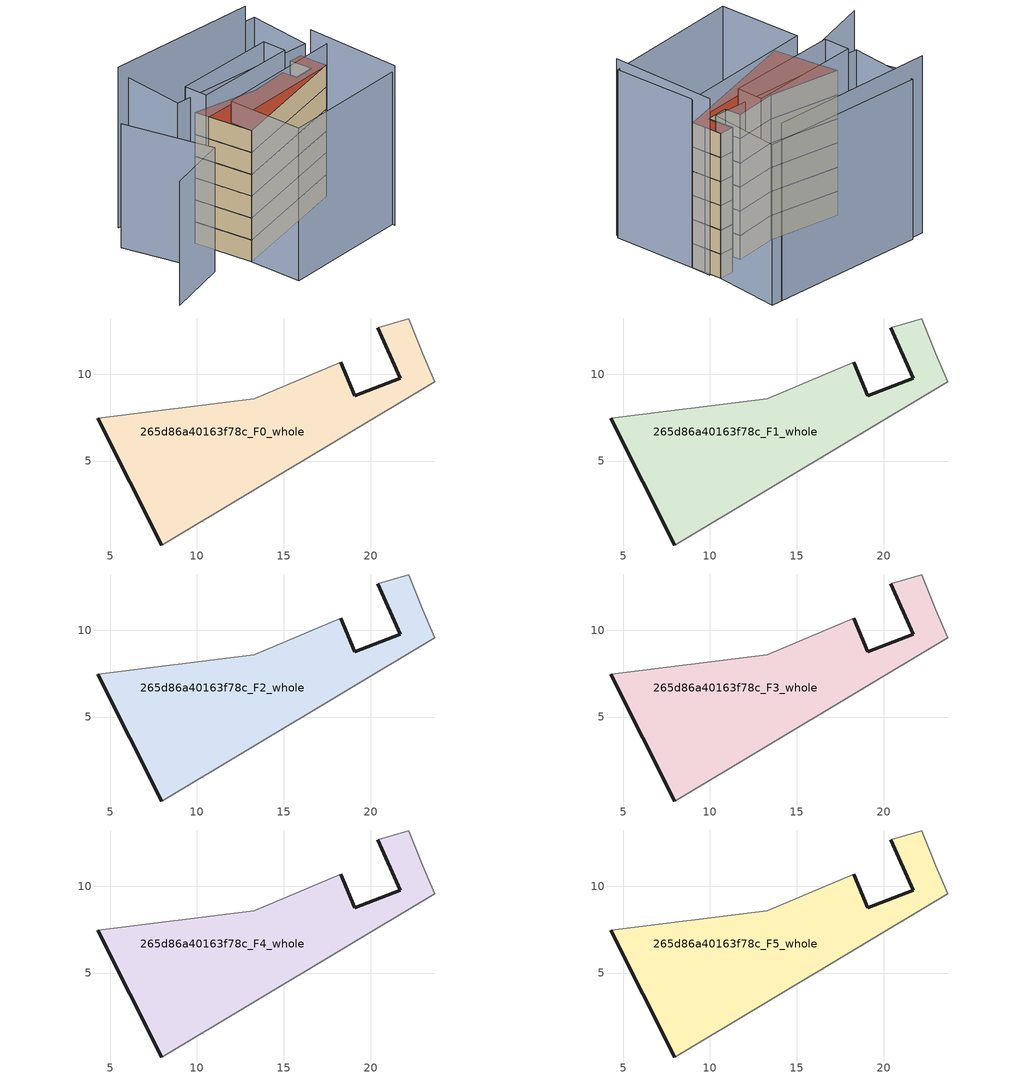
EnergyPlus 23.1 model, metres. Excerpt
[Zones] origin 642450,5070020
265d86a40163f78c_F0_whole
 floor ground (EU_floor_Construction): 23.69,9.57 22.99,11.17 22.19,13.17 20.4,12.67 21.69,9.77 19.09,8.77 18.29,10.67 13.29,8.58 4.28,7.47 7.98,0.17 z0
 wall outside (EU_wall_Construction): 18.29,10.67 19.09,8.77 21.69,9.77 20.4,12.67 / 7.98,0.17 4.28,7.47 z0:3
 wall adiabatic (EU_wall_Construction): 4.28,7.47 13.29,8.58 18.29,10.67 / 20.4,12.67 22.19,13.17 22.99,11.17 23.69,9.57 7.98,0.17 z0:3
265d86a40163f78c_F1_whole
 floor to 265d86a40163f78c_F0_whole (EU_floor_Construction): 23.69,9.57 22.99,11.17 22.19,13.17 20.4,12.67 21.69,9.77 19.09,8.77 18.29,10.67 13.28,8.58 4.28,7.47 7.98,0.17 z3
 wall outside (EU_wall_Construction): 18.29,10.67 19.09,8.77 21.69,9.77 20.4,12.67 / 7.98,0.17 4.28,7.47 z3:6
 wall adiabatic (EU_wall_Construction): 4.28,7.47 13.29,8.58 18.29,10.67 / 20.4,12.67 22.19,13.17 22.99,11.17 23.69,9.57 7.98,0.17 z3:6
265d86a40163f78c_F2_whole
 floor to 265d86a40163f78c_F1_whole (EU_floor_Construction): 23.69,9.57 22.99,11.17 22.19,13.17 20.4,12.67 21.69,9.77 19.09,8.77 18.29,10.67 13.28,8.58 4.28,7.47 7.98,0.17 z6
 wall outside (EU_wall_Construction): 18.29,10.67 19.09,8.77 21.69,9.77 20.4,12.67 / 7.98,0.17 4.28,7.47 z6:9
 wall adiabatic (EU_wall_Construction): 4.28,7.47 13.29,8.58 18.29,10.67 / 20.4,12.67 22.19,13.17 22.99,11.17 23.69,9.57 7.98,0.17 z6:9
265d86a40163f78c_F3_whole
 floor to 265d86a40163f78c_F2_whole (EU_floor_Construction): 23.69,9.57 22.99,11.17 22.19,13.17 20.4,12.67 21.69,9.77 19.09,8.77 18.29,10.67 13.28,8.58 4.28,7.47 7.98,0.17 z9
 wall outside (EU_wall_Construction): 18.29,10.67 19.09,8.77 21.69,9.77 20.4,12.67 / 7.98,0.17 4.28,7.47 z9:12
 wall adiabatic (EU_wall_Construction): 4.28,7.47 13.29,8.58 18.29,10.67 / 20.4,12.67 22.19,13.17 22.99,11.17 23.69,9.57 7.98,0.17 z9:12
265d86a40163f78c_F4_whole
 floor to 265d86a40163f78c_F3_whole (EU_floor_Construction): 23.69,9.57 22.99,11.17 22.19,13.17 20.4,12.67 21.69,9.77 19.09,8.77 18.29,10.67 13.28,8.58 4.28,7.47 7.98,0.17 z12
 wall outside (EU_wall_Construction): 18.29,10.67 19.09,8.77 21.69,9.77 20.4,12.67 / 7.98,0.17 4.28,7.47 z12:15
 wall adiabatic (EU_wall_Construction): 4.28,7.47 13.29,8.58 18.29,10.67 / 20.4,12.67 22.19,13.17 22.99,11.17 23.69,9.57 7.98,0.17 z12:15
265d86a40163f78c_F5_whole
 floor to 265d86a40163f78c_F4_whole (EU_floor_Construction): 23.69,9.57 22.99,11.17 22.19,13.17 20.4,12.67 21.69,9.77 19.09,8.77 18.29,10.67 13.28,8.58 4.28,7.47 7.98,0.17 z15
 wall outside (EU_wall_Construction): 18.29,10.67 19.09,8.77 21.69,9.77 20.4,12.67 / 7.98,0.17 4.28,7.47 z15:18
 wall adiabatic (EU_wall_Construction): 4.28,7.47 13.29,8.58 18.29,10.67 / 20.4,12.67 22.19,13.17 22.99,11.17 23.69,9.57 7.98,0.17 z15:18
 roof outside (EU_roof_Construction): 22.19,13.17 22.99,11.17 23.69,9.57 7.98,0.17 4.28,7.47 13.29,8.58 18.29,10.67 19.09,8.77 21.69,9.77 20.4,12.67 z18
shading: 23.69,9.57 27.39,-0.14 / 27.39,-0.14 10.54,-6.56 / 10.54,-6.56 6.84,3.15 / 6.84,3.15 23.69,9.57 z0:20.9; -3.82,10.98 2.98,0.34 / 2.98,0.34 -4.72,-4.59 z0:17; 27.18,-0.67 22.88,11.97 z0:21.9; 3.68,8.67 17.3,13.48 / 17.3,13.48 18.4,10.37 / 18.4,10.37 4.77,5.57 / 4.77,5.57 3.68,8.67 z0:21.1; -0.12,16.08 20.3,21.02 / 20.3,21.02 22.38,12.39 / 22.38,12.39 1.97,7.46 / 1.97,7.46 -0.12,16.08 z0:19.9; 18.89,20.68 -1.69,15.38 z0:22
[Building]
EU S2 Campaign: North Axis=0; Terrain=City; Solar Distribution=FullExterior
[Site:Location]
Lyon-Bron: Latitude=45.75; Longitude=5; Time Zone=1; Elevation=198
[SizingPeriod:WeatherFileDays]
AnnualSizingPeriod: Begin Month=1; Begin Day of Month=1; End Month=12; End Day of Month=31; Day of Week for Start Day=Monday; Use Weather File Daylight Saving Period=No; Use Weather File Rain and Snow Indicators=No
[MATERIAL]
EU_InternalMass_Material: Roughness=MediumRough; Thickness=0.1; Conductivity=1; Density=1800; Specific Heat=900; Thermal Absorptance=0.9; Solar Absorptance=0.7; Visible Absorptance=0.7
[MATERIAL:NOMASS] Roughness=MediumRough; Thermal Absorptance=0.9; Solar Absorptance=0.7; Visible Absorptance=0.7
Name | Thermal Resistance
EU_wall_NoMass | 0.776494
EU_roof_NoMass | 0.486893
EU_floor_NoMass | 0.421597
[CONSTRUCTION]
EU_wall_Construction: EU_wall_NoMass
EU_roof_Construction: EU_roof_NoMass
EU_floor_Construction: EU_floor_NoMass
EU_InternalMass_Construction: EU_InternalMass_Material
[ZONE] Type=1; Multiplier=1; Ceiling Height=autocalculate; Volume=262.239; Floor Area=autocalculate; Part of Total Floor Area=Yes
265d86a40163f78c_F0_whole; 265d86a40163f78c_F1_whole; 265d86a40163f78c_F2_whole; 265d86a40163f78c_F3_whole; 265d86a40163f78c_F4_whole; 265d86a40163f78c_F5_whole
[INTERNALMASS] Construction=EU_InternalMass_Construction; Surface Area=87.4128
Name | Zone or ZoneList
265d86a40163f78c_F0_whole_EU_InternalMass | 265d86a40163f78c_F0_whole
265d86a40163f78c_F1_whole_EU_InternalMass | 265d86a40163f78c_F1_whole
265d86a40163f78c_F2_whole_EU_InternalMass | 265d86a40163f78c_F2_whole
265d86a40163f78c_F3_whole_EU_InternalMass | 265d86a40163f78c_F3_whole
265d86a40163f78c_F4_whole_EU_InternalMass | 265d86a40163f78c_F4_whole
265d86a40163f78c_F5_whole_EU_InternalMass | 265d86a40163f78c_F5_whole
[OTHEREQUIPMENT] Fuel Type=Electricity; Design Level Calculation Method=Watts/Area; Power per Zone Floor Area=1; Fraction Latent=0; Fraction Radiant=0; Fraction Lost=0; Carbon Dioxide Generation Rate=0; EndUse Subcategory=EU_Step8_InternalGains
Name | Zone or ZoneList or Space or SpaceList | Schedule
EU_Step8_InternalGain_265d86a40163f78c_F0_whole_f000 | 265d86a40163f78c_F0_whole | EU_Step8_GainSchedule_265d86a40163f78c_F0_whole_f000
EU_Step8_InternalGain_265d86a40163f78c_F1_whole_f000 | 265d86a40163f78c_F1_whole | EU_Step8_GainSchedule_265d86a40163f78c_F1_whole_f000
EU_Step8_InternalGain_265d86a40163f78c_F2_whole_f000 | 265d86a40163f78c_F2_whole | EU_Step8_GainSchedule_265d86a40163f78c_F2_whole_f000
EU_Step8_InternalGain_265d86a40163f78c_F3_whole_f000 | 265d86a40163f78c_F3_whole | EU_Step8_GainSchedule_265d86a40163f78c_F3_whole_f000
EU_Step8_InternalGain_265d86a40163f78c_F4_whole_f000 | 265d86a40163f78c_F4_whole | EU_Step8_GainSchedule_265d86a40163f78c_F4_whole_f000
EU_Step8_InternalGain_265d86a40163f78c_F5_whole_f000 | 265d86a40163f78c_F5_whole | EU_Step8_GainSchedule_265d86a40163f78c_F5_whole_f000
[ZONEVENTILATION:DESIGNFLOWRATE] Schedule=EU_AlwaysOn; Design Flow Rate Calculation Method=AirChanges/Hour; Air Changes per Hour=0.693814; Ventilation Type=Natural; Fan Pressure Rise=0; Fan Total Efficiency=1; Constant Term Coefficient=1; Temperature Term Coefficient=0; Velocity Term Coefficient=0; Velocity Squared Term Coefficient=0; Minimum Indoor Temperature=-100; Maximum Indoor Temperature=100; Delta Temperature=-100; Minimum Outdoor Temperature=-100; Maximum Outdoor Temperature=100; Maximum Wind Speed=40
Name | Zone or ZoneList or Space or SpaceList
EU_ConstantAir_265d86a40163f78c_F0_whole | 265d86a40163f78c_F0_whole
EU_ConstantAir_265d86a40163f78c_F1_whole | 265d86a40163f78c_F1_whole
EU_ConstantAir_265d86a40163f78c_F2_whole | 265d86a40163f78c_F2_whole
EU_ConstantAir_265d86a40163f78c_F3_whole | 265d86a40163f78c_F3_whole
EU_ConstantAir_265d86a40163f78c_F4_whole | 265d86a40163f78c_F4_whole
EU_ConstantAir_265d86a40163f78c_F5_whole | 265d86a40163f78c_F5_whole
[HVACTEMPLATE:THERMOSTAT] Constant Heating Setpoint=20; Constant Cooling Setpoint=50
EU_HeatOnly_265d86a40163f78c_F0_whole; EU_HeatOnly_265d86a40163f78c_F1_whole; EU_HeatOnly_265d86a40163f78c_F2_whole; EU_HeatOnly_265d86a40163f78c_F3_whole; EU_HeatOnly_265d86a40163f78c_F4_whole; EU_HeatOnly_265d86a40163f78c_F5_whole
[HVACTEMPLATE:ZONE:IDEALLOADSAIRSYSTEM] System Availability Schedule=EU_AlwaysOn; Maximum Heating Supply Air Temperature=50; Minimum Cooling Supply Air Temperature=13; Maximum Heating Supply Air Humidity Ratio=0.0156; Minimum Cooling Supply Air Humidity Ratio=0.0077; Heating Limit=NoLimit; Cooling Limit=NoLimit; Heating Availability Schedule=EU_AlwaysOn; Cooling Availability Schedule=EU_CoolingOff; Dehumidification Control Type=ConstantSensibleHeatRatio; Cooling Sensible Heat Ratio=0.7; Dehumidification Setpoint=60; Humidification Control Type=None; Humidification Setpoint=30; Outdoor Air Method=None; Outdoor Air Flow Rate per Person=0.00944; Outdoor Air Flow Rate per Zone Floor Area=0; Outdoor Air Flow Rate per Zone=0; Demand Controlled Ventilation Type=None; Outdoor Air Economizer Type=NoEconomizer; Heat Recovery Type=None; Sensible Heat Recovery Effectiveness=0.7; Latent Heat Recovery Effectiveness=0.65
Name | Template Thermostat
265d86a40163f78c_F0_whole | EU_HeatOnly_265d86a40163f78c_F0_whole
265d86a40163f78c_F1_whole | EU_HeatOnly_265d86a40163f78c_F1_whole
265d86a40163f78c_F2_whole | EU_HeatOnly_265d86a40163f78c_F2_whole
265d86a40163f78c_F3_whole | EU_HeatOnly_265d86a40163f78c_F3_whole
265d86a40163f78c_F4_whole | EU_HeatOnly_265d86a40163f78c_F4_whole
265d86a40163f78c_F5_whole | EU_HeatOnly_265d86a40163f78c_F5_whole
[SIZING:ZONE] Zone Cooling Design Supply Air Temperature Input Method=SupplyAirTemperature; Zone Cooling Design Supply Air Temperature=13; Zone Heating Design Supply Air Temperature Input Method=SupplyAirTemperature; Zone Heating Design Supply Air Temperature=50; Zone Cooling Design Supply Air Humidity Ratio=0.008; Zone Heating Design Supply Air Humidity Ratio=0.008; Cooling Design Air Flow Method=DesignDay; Cooling Design Air Flow Rate=0; Cooling Minimum Air Flow per Zone Floor Area=0.000762; Cooling Minimum Air Flow=0; Cooling Minimum Air Flow Fraction=0.2; Heating Design Air Flow Method=DesignDay; Heating Design Air Flow Rate=0; Heating Maximum Air Flow per Zone Floor Area=0.002032; Heating Maximum Air Flow=0.141576; Heating Maximum Air Flow Fraction=0.3; Account for Dedicated Outdoor Air System=No; Dedicated Outdoor Air System Control Strategy=NeutralSupplyAir; Dedicated Outdoor Air Low Setpoint Temperature for Design=autosize; Dedicated Outdoor Air High Setpoint Temperature for Design=autosize; Zone Load Sizing Method=Sensible Load Only No Latent Load; Zone Latent Cooling Design Supply Air Humidity Ratio Input Method=HumidityRatioDifference; Zone Cooling Design Supply Air Humidity Ratio Difference=0.005; Zone Latent Heating Design Supply Air Humidity Ratio Input Method=HumidityRatioDifference; Zone Humidification Design Supply Air Humidity Ratio Difference=0.005
265d86a40163f78c_F0_whole; 265d86a40163f78c_F1_whole; 265d86a40163f78c_F2_whole; 265d86a40163f78c_F3_whole; 265d86a40163f78c_F4_whole; 265d86a40163f78c_F5_whole
[SCHEDULE:CONSTANT]
Name | Hourly Value
EU_AlwaysOn | 1
EU_CoolingOff | 0
[SCHEDULE:FILE] Column Number=1; Rows to Skip at Top=0; Number of Hours of Data=8760; Column Separator=Comma; Interpolate to Timestep=No; Minutes per Item=60; Adjust Schedule for Daylight Savings=Yes
Name | File
EU_Step8_GainSchedule_265d86a40163f78c_F0_whole_f000 | ../../schedules/265d86a40163f78c/265d86a40163f78c_F0_whole_f000_gain.csv
EU_Step8_GainSchedule_265d86a40163f78c_F1_whole_f000 | ../../schedules/265d86a40163f78c/265d86a40163f78c_F1_whole_f000_gain.csv
EU_Step8_GainSchedule_265d86a40163f78c_F2_whole_f000 | ../../schedules/265d86a40163f78c/265d86a40163f78c_F2_whole_f000_gain.csv
EU_Step8_GainSchedule_265d86a40163f78c_F3_whole_f000 | ../../schedules/265d86a40163f78c/265d86a40163f78c_F3_whole_f000_gain.csv
EU_Step8_GainSchedule_265d86a40163f78c_F4_whole_f000 | ../../schedules/265d86a40163f78c/265d86a40163f78c_F4_whole_f000_gain.csv
EU_Step8_GainSchedule_265d86a40163f78c_F5_whole_f000 | ../../schedules/265d86a40163f78c/265d86a40163f78c_F5_whole_f000_gain.csv
